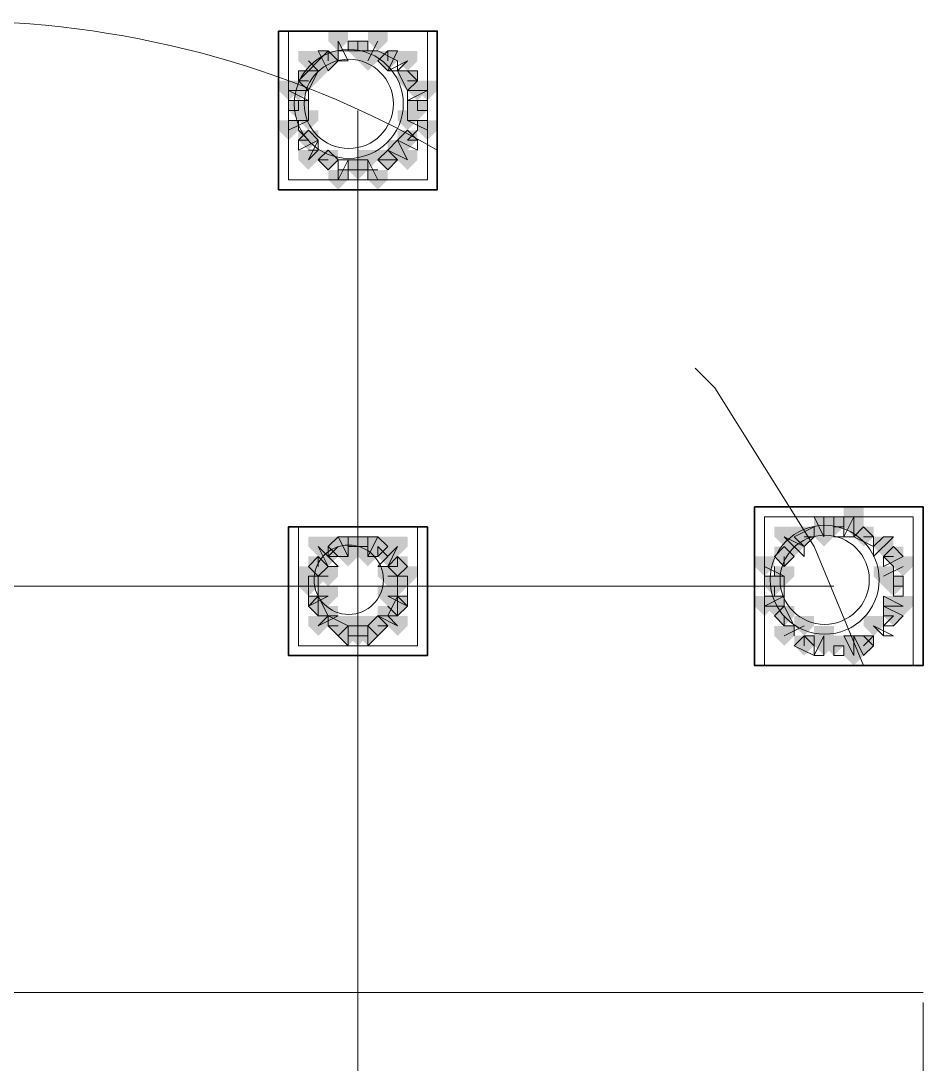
# Model space of a CAD drawing. Header units: millimetres. Extents: x 2315 to 4619, y 1334 to 1897.
# Drawn here: x 3976.45 to 3982.01, y 1541.26 to 1547.68 of the extents above; entities that cross this region are included whole.
import ezdxf

# ---------------------------------------------------------------- set-up
doc = ezdxf.new("R2010")
doc.units = ezdxf.units.MM
for name, color, linetype, true_color in [('PDF_10', 7, 'Continuous', 0x00b85c), ('PDF_AXIS', 7, 'Continuous', 0x00b85c), ('PDF_柱构件', 7, 'Continuous', 0x00b85c), ('PDF_转运站初步方案', 7, 'Continuous', 0x00b85c)]:
    doc.layers.add(name, color=color, linetype=linetype, true_color=true_color)
doc.layers.add('PDF_中心线层', color=1, linetype='Continuous')
doc.layers.add('PDF_粗实线层', color=7, linetype='Continuous')

msp = doc.modelspace()

# ---------------------------------------------------------------- hatches: boundary and pattern name
at = {"layer": 'PDF_10', "transparency": 33554559}
for points in [[(3978.5285, 1547.5601), (3978.4674, 1547.5601), (3978.4674, 1547.499), (3978.5285, 1547.4379), (3978.5896, 1547.499), (3978.5896, 1547.5601)], [(3978.5285, 1547.5601), (3978.4674, 1547.5601), (3978.4674, 1547.499), (3978.5285, 1547.4379), (3978.5896, 1547.499), (3978.5896, 1547.5601)], [(3978.3452, 1547.499), (3978.2842, 1547.499), (3978.2842, 1547.4379), (3978.3452, 1547.3768), (3978.4063, 1547.4379), (3978.4063, 1547.499)], [(3978.3452, 1547.499), (3978.2842, 1547.499), (3978.2842, 1547.4379), (3978.3452, 1547.3768), (3978.4063, 1547.4379), (3978.4063, 1547.499)], [(3978.7117, 1547.499), (3978.6506, 1547.499), (3978.6506, 1547.4379), (3978.7117, 1547.3768), (3978.7728, 1547.4379), (3978.7728, 1547.499)], [(3978.7117, 1547.499), (3978.6506, 1547.499), (3978.6506, 1547.4379), (3978.7117, 1547.3768), (3978.7728, 1547.4379), (3978.7728, 1547.499)], [(3978.2231, 1547.3768), (3978.162, 1547.3768), (3978.162, 1547.3157), (3978.2231, 1547.2547), (3978.2842, 1547.3157), (3978.2842, 1547.3768)], [(3978.2231, 1547.3768), (3978.162, 1547.3768), (3978.162, 1547.3157), (3978.2231, 1547.2547), (3978.2842, 1547.3157), (3978.2842, 1547.3768)], [(3978.8339, 1547.3768), (3978.7728, 1547.3768), (3978.7728, 1547.3157), (3978.8339, 1547.2547), (3978.895, 1547.3157), (3978.895, 1547.3768)], [(3978.8339, 1547.3768), (3978.7728, 1547.3768), (3978.7728, 1547.3157), (3978.8339, 1547.2547), (3978.895, 1547.3157), (3978.895, 1547.3768)], [(3978.162, 1547.1936), (3978.1009, 1547.1936), (3978.1009, 1547.1325), (3978.162, 1547.0714), (3978.2231, 1547.1325), (3978.2231, 1547.1936)], [(3978.162, 1547.1936), (3978.1009, 1547.1936), (3978.1009, 1547.1325), (3978.162, 1547.0714), (3978.2231, 1547.1325), (3978.2231, 1547.1936)], [(3978.895, 1547.1936), (3978.8339, 1547.1936), (3978.8339, 1547.1325), (3978.895, 1547.0714), (3978.9561, 1547.1325), (3978.9561, 1547.1936)], [(3978.895, 1547.1936), (3978.8339, 1547.1936), (3978.8339, 1547.1325), (3978.895, 1547.0714), (3978.9561, 1547.1325), (3978.9561, 1547.1936)], [(3978.2231, 1547.0103), (3978.162, 1547.0103), (3978.162, 1546.9493), (3978.2231, 1546.8882), (3978.2842, 1546.9493), (3978.2842, 1547.0103)], [(3978.2231, 1547.0103), (3978.162, 1547.0103), (3978.162, 1546.9493), (3978.2231, 1546.8882), (3978.2842, 1546.9493), (3978.2842, 1547.0103)], [(3978.8339, 1547.0103), (3978.7728, 1547.0103), (3978.7728, 1546.9493), (3978.8339, 1546.8882), (3978.895, 1546.9493), (3978.895, 1547.0103)], [(3978.8339, 1547.0103), (3978.7728, 1547.0103), (3978.7728, 1546.9493), (3978.8339, 1546.8882), (3978.895, 1546.9493), (3978.895, 1547.0103)], [(3978.3452, 1546.8882), (3978.2842, 1546.8882), (3978.2842, 1546.8271), (3978.3452, 1546.766), (3978.4063, 1546.8271), (3978.4063, 1546.8882)], [(3978.3452, 1546.8882), (3978.2842, 1546.8882), (3978.2842, 1546.8271), (3978.3452, 1546.766), (3978.4063, 1546.8271), (3978.4063, 1546.8882)], [(3978.3452, 1546.8882), (3978.2842, 1546.8882), (3978.2842, 1546.8271), (3978.3452, 1546.766), (3978.4063, 1546.8271), (3978.4063, 1546.8882)], [(3978.5285, 1546.8271), (3978.4674, 1546.8271), (3978.4674, 1546.766), (3978.5285, 1546.7049), (3978.5896, 1546.766), (3978.5896, 1546.8271)], [(3978.5285, 1546.8271), (3978.4674, 1546.8271), (3978.4674, 1546.766), (3978.5285, 1546.7049), (3978.5896, 1546.766), (3978.5896, 1546.8271)], [(3978.5285, 1546.8271), (3978.4674, 1546.8271), (3978.4674, 1546.766), (3978.5285, 1546.7049), (3978.5896, 1546.766), (3978.5896, 1546.8271)], [(3978.7117, 1546.8882), (3978.6506, 1546.8882), (3978.6506, 1546.8271), (3978.7117, 1546.766), (3978.7728, 1546.8271), (3978.7728, 1546.8882)], [(3978.7117, 1546.8882), (3978.6506, 1546.8882), (3978.6506, 1546.8271), (3978.7117, 1546.766), (3978.7728, 1546.8271), (3978.7728, 1546.8882)], [(3978.7117, 1546.8882), (3978.6506, 1546.8882), (3978.6506, 1546.8271), (3978.7117, 1546.766), (3978.7728, 1546.8271), (3978.7728, 1546.8882)], [(3981.4604, 1544.6282), (3981.3993, 1544.6282), (3981.3993, 1544.5671), (3981.4604, 1544.506), (3981.5215, 1544.5671), (3981.5215, 1544.6282)], [(3981.4604, 1544.6282), (3981.3993, 1544.6282), (3981.3993, 1544.5671), (3981.4604, 1544.506), (3981.5215, 1544.5671), (3981.5215, 1544.6282)], [(3981.4604, 1544.6282), (3981.3993, 1544.6282), (3981.3993, 1544.5671), (3981.4604, 1544.506), (3981.5215, 1544.5671), (3981.5215, 1544.6282)], [(3981.2771, 1544.5671), (3981.2161, 1544.5671), (3981.2161, 1544.506), (3981.2771, 1544.4449), (3981.3382, 1544.506), (3981.3382, 1544.5671)], [(3981.2771, 1544.5671), (3981.2161, 1544.5671), (3981.2161, 1544.506), (3981.2771, 1544.4449), (3981.3382, 1544.506), (3981.3382, 1544.5671)], [(3981.2771, 1544.5671), (3981.2161, 1544.5671), (3981.2161, 1544.506), (3981.2771, 1544.4449), (3981.3382, 1544.506), (3981.3382, 1544.5671)], [(3981.6436, 1544.5671), (3981.5825, 1544.5671), (3981.5825, 1544.506), (3981.6436, 1544.4449), (3981.7047, 1544.506), (3981.7047, 1544.5671)], [(3981.6436, 1544.5671), (3981.5825, 1544.5671), (3981.5825, 1544.506), (3981.6436, 1544.4449), (3981.7047, 1544.506), (3981.7047, 1544.5671)], [(3978.4063, 1544.506), (3978.3452, 1544.506), (3978.3452, 1544.4449), (3978.4063, 1544.3839), (3978.4674, 1544.4449), (3978.4674, 1544.506)], [(3978.4063, 1544.506), (3978.3452, 1544.506), (3978.3452, 1544.4449), (3978.4063, 1544.3839), (3978.4674, 1544.4449), (3978.4674, 1544.506)], [(3978.5285, 1544.506), (3978.4674, 1544.506), (3978.4674, 1544.4449), (3978.5285, 1544.3839), (3978.5896, 1544.4449), (3978.5896, 1544.506)], [(3978.5285, 1544.506), (3978.4674, 1544.506), (3978.4674, 1544.4449), (3978.5285, 1544.3839), (3978.5896, 1544.4449), (3978.5896, 1544.506)], [(3978.6506, 1544.506), (3978.5896, 1544.506), (3978.5896, 1544.4449), (3978.6506, 1544.3839), (3978.7117, 1544.4449), (3978.7117, 1544.506)], [(3978.6506, 1544.506), (3978.5896, 1544.506), (3978.5896, 1544.4449), (3978.6506, 1544.3839), (3978.7117, 1544.4449), (3978.7117, 1544.506)], [(3978.2842, 1544.3839), (3978.2231, 1544.3839), (3978.2231, 1544.3228), (3978.2842, 1544.2617), (3978.3452, 1544.3228), (3978.3452, 1544.3839)], [(3978.2842, 1544.3839), (3978.2231, 1544.3839), (3978.2231, 1544.3228), (3978.2842, 1544.2617), (3978.3452, 1544.3228), (3978.3452, 1544.3839)], [(3978.2842, 1544.3839), (3978.2231, 1544.3839), (3978.2231, 1544.3228), (3978.2842, 1544.2617), (3978.3452, 1544.3228), (3978.3452, 1544.3839)], [(3978.7728, 1544.3839), (3978.7117, 1544.3839), (3978.7117, 1544.3228), (3978.7728, 1544.2617), (3978.8339, 1544.3228), (3978.8339, 1544.3839)], [(3978.7728, 1544.3839), (3978.7117, 1544.3839), (3978.7117, 1544.3228), (3978.7728, 1544.2617), (3978.8339, 1544.3228), (3978.8339, 1544.3839)], [(3981.155, 1544.4449), (3981.0939, 1544.4449), (3981.0939, 1544.3839), (3981.155, 1544.3228), (3981.2161, 1544.3839), (3981.2161, 1544.4449)], [(3981.155, 1544.4449), (3981.0939, 1544.4449), (3981.0939, 1544.3839), (3981.155, 1544.3228), (3981.2161, 1544.3839), (3981.2161, 1544.4449)], [(3981.155, 1544.4449), (3981.0939, 1544.4449), (3981.0939, 1544.3839), (3981.155, 1544.3228), (3981.2161, 1544.3839), (3981.2161, 1544.4449)], [(3981.8269, 1544.4449), (3981.7658, 1544.4449), (3981.7658, 1544.3839), (3981.8269, 1544.3228), (3981.8879, 1544.3839), (3981.8879, 1544.4449)], [(3981.8269, 1544.4449), (3981.7658, 1544.4449), (3981.7658, 1544.3839), (3981.8269, 1544.3228), (3981.8879, 1544.3839), (3981.8879, 1544.4449)], [(3978.2231, 1544.2617), (3978.162, 1544.2617), (3978.162, 1544.2006), (3978.2231, 1544.1395), (3978.2842, 1544.2006), (3978.2842, 1544.2617)], [(3978.2231, 1544.2617), (3978.162, 1544.2617), (3978.162, 1544.2006), (3978.2231, 1544.1395), (3978.2842, 1544.2006), (3978.2842, 1544.2617)], [(3978.7728, 1544.2617), (3978.7117, 1544.2617), (3978.7117, 1544.2006), (3978.7728, 1544.1395), (3978.8339, 1544.2006), (3978.8339, 1544.2617)], [(3978.7728, 1544.2617), (3978.7117, 1544.2617), (3978.7117, 1544.2006), (3978.7728, 1544.1395), (3978.8339, 1544.2006), (3978.8339, 1544.2617)], [(3981.0939, 1544.2617), (3981.0328, 1544.2617), (3981.0328, 1544.2006), (3981.0939, 1544.1395), (3981.155, 1544.2006), (3981.155, 1544.2617)], [(3981.0939, 1544.2617), (3981.0328, 1544.2617), (3981.0328, 1544.2006), (3981.0939, 1544.1395), (3981.155, 1544.2006), (3981.155, 1544.2617)], [(3981.8269, 1544.2617), (3981.7658, 1544.2617), (3981.7658, 1544.2006), (3981.8269, 1544.1395), (3981.8879, 1544.2006), (3981.8879, 1544.2617)], [(3981.8269, 1544.2617), (3981.7658, 1544.2617), (3981.7658, 1544.2006), (3981.8269, 1544.1395), (3981.8879, 1544.2006), (3981.8879, 1544.2617)], [(3978.2842, 1544.1395), (3978.2231, 1544.1395), (3978.2231, 1544.0784), (3978.2842, 1544.0174), (3978.3452, 1544.0784), (3978.3452, 1544.1395)], [(3978.2842, 1544.1395), (3978.2231, 1544.1395), (3978.2231, 1544.0784), (3978.2842, 1544.0174), (3978.3452, 1544.0784), (3978.3452, 1544.1395)], [(3978.7728, 1544.1395), (3978.7117, 1544.1395), (3978.7117, 1544.0784), (3978.7728, 1544.0174), (3978.8339, 1544.0784), (3978.8339, 1544.1395)], [(3978.7728, 1544.1395), (3978.7117, 1544.1395), (3978.7117, 1544.0784), (3978.7728, 1544.0174), (3978.8339, 1544.0784), (3978.8339, 1544.1395)], [(3981.155, 1544.0784), (3981.0939, 1544.0784), (3981.0939, 1544.0174), (3981.155, 1543.9563), (3981.2161, 1544.0174), (3981.2161, 1544.0784)], [(3981.155, 1544.0784), (3981.0939, 1544.0784), (3981.0939, 1544.0174), (3981.155, 1543.9563), (3981.2161, 1544.0174), (3981.2161, 1544.0784)], [(3981.155, 1544.0784), (3981.0939, 1544.0784), (3981.0939, 1544.0174), (3981.155, 1543.9563), (3981.2161, 1544.0174), (3981.2161, 1544.0784)], [(3981.8269, 1544.0784), (3981.7658, 1544.0784), (3981.7658, 1544.0174), (3981.8269, 1543.9563), (3981.8879, 1544.0174), (3981.8879, 1544.0784)], [(3981.8269, 1544.0784), (3981.7658, 1544.0784), (3981.7658, 1544.0174), (3981.8269, 1543.9563), (3981.8879, 1544.0174), (3981.8879, 1544.0784)], [(3978.4063, 1544.0174), (3978.3452, 1544.0174), (3978.3452, 1543.9563), (3978.4063, 1543.8952), (3978.4674, 1543.9563), (3978.4674, 1544.0174)], [(3978.4063, 1544.0174), (3978.3452, 1544.0174), (3978.3452, 1543.9563), (3978.4063, 1543.8952), (3978.4674, 1543.9563), (3978.4674, 1544.0174)], [(3978.6506, 1544.0174), (3978.5896, 1544.0174), (3978.5896, 1543.9563), (3978.6506, 1543.8952), (3978.7117, 1543.9563), (3978.7117, 1544.0174)], [(3978.6506, 1544.0174), (3978.5896, 1544.0174), (3978.5896, 1543.9563), (3978.6506, 1543.8952), (3978.7117, 1543.9563), (3978.7117, 1544.0174)], [(3978.6506, 1544.0174), (3978.5896, 1544.0174), (3978.5896, 1543.9563), (3978.6506, 1543.8952), (3978.7117, 1543.9563), (3978.7117, 1544.0174)], [(3978.5285, 1543.9563), (3978.4674, 1543.9563), (3978.4674, 1543.8952), (3978.5285, 1543.8341), (3978.5896, 1543.8952), (3978.5896, 1543.9563)], [(3978.5285, 1543.9563), (3978.4674, 1543.9563), (3978.4674, 1543.8952), (3978.5285, 1543.8341), (3978.5896, 1543.8952), (3978.5896, 1543.9563)], [(3981.2771, 1543.8952), (3981.2161, 1543.8952), (3981.2161, 1543.8341), (3981.2771, 1543.773), (3981.3382, 1543.8341), (3981.3382, 1543.8952)], [(3981.2771, 1543.8952), (3981.2161, 1543.8952), (3981.2161, 1543.8341), (3981.2771, 1543.773), (3981.3382, 1543.8341), (3981.3382, 1543.8952)], [(3981.4604, 1543.8952), (3981.3993, 1543.8952), (3981.3993, 1543.8341), (3981.4604, 1543.773), (3981.5215, 1543.8341), (3981.5215, 1543.8952)], [(3981.4604, 1543.8952), (3981.3993, 1543.8952), (3981.3993, 1543.8341), (3981.4604, 1543.773), (3981.5215, 1543.8341), (3981.5215, 1543.8952)], [(3981.6436, 1543.8952), (3981.5825, 1543.8952), (3981.5825, 1543.8341), (3981.6436, 1543.773), (3981.7047, 1543.8341), (3981.7047, 1543.8952)], [(3981.6436, 1543.8952), (3981.5825, 1543.8952), (3981.5825, 1543.8341), (3981.6436, 1543.773), (3981.7047, 1543.8341), (3981.7047, 1543.8952)]]:
    msp.add_hatch(color=6, dxfattribs=at).paths.add_polyline_path(points)
at = {"layer": 'PDF_柱构件', "transparency": 33554559}
for points in [[(3978.4063, 1547.6211), (3978.3452, 1547.6211), (3978.3452, 1547.5601), (3978.4063, 1547.499), (3978.4674, 1547.5601), (3978.4674, 1547.6211)], [(3978.6506, 1547.6211), (3978.5896, 1547.6211), (3978.5896, 1547.5601), (3978.6506, 1547.499), (3978.7117, 1547.5601), (3978.7117, 1547.6211)], [(3978.2231, 1547.499), (3978.162, 1547.499), (3978.162, 1547.4379), (3978.2231, 1547.3768), (3978.2842, 1547.4379), (3978.2842, 1547.499)], [(3978.5896, 1547.499), (3978.5285, 1547.499), (3978.5285, 1547.4379), (3978.5896, 1547.3768), (3978.6506, 1547.4379), (3978.6506, 1547.499)], [(3978.8339, 1547.499), (3978.7728, 1547.499), (3978.7728, 1547.4379), (3978.8339, 1547.3768), (3978.895, 1547.4379), (3978.895, 1547.499)], [(3978.2842, 1547.4379), (3978.2231, 1547.4379), (3978.2231, 1547.3768), (3978.2842, 1547.3157), (3978.3452, 1547.3768), (3978.3452, 1547.4379)], [(3978.1009, 1547.3157), (3978.0398, 1547.3157), (3978.0398, 1547.2547), (3978.1009, 1547.1936), (3978.162, 1547.2547), (3978.162, 1547.3157)], [(3978.162, 1547.3157), (3978.1009, 1547.3157), (3978.1009, 1547.2547), (3978.162, 1547.1936), (3978.2231, 1547.2547), (3978.2231, 1547.3157)], [(3978.895, 1547.3157), (3978.8339, 1547.3157), (3978.8339, 1547.2547), (3978.895, 1547.1936), (3978.9561, 1547.2547), (3978.9561, 1547.3157)], [(3978.9561, 1547.3157), (3978.895, 1547.3157), (3978.895, 1547.2547), (3978.9561, 1547.1936), (3979.0171, 1547.2547), (3979.0171, 1547.3157)], [(3978.2231, 1547.1325), (3978.162, 1547.1325), (3978.162, 1547.0714), (3978.2231, 1547.0103), (3978.2842, 1547.0714), (3978.2842, 1547.1325)], [(3978.8339, 1547.1325), (3978.7728, 1547.1325), (3978.7728, 1547.0714), (3978.8339, 1547.0103), (3978.895, 1547.0714), (3978.895, 1547.1325)], [(3978.1009, 1547.0714), (3978.0398, 1547.0714), (3978.0398, 1547.0103), (3978.1009, 1546.9493), (3978.162, 1547.0103), (3978.162, 1547.0714)], [(3978.9561, 1547.0714), (3978.895, 1547.0714), (3978.895, 1547.0103), (3978.9561, 1546.9493), (3979.0171, 1547.0103), (3979.0171, 1547.0714)], [(3978.7728, 1546.9493), (3978.7117, 1546.9493), (3978.7117, 1546.8882), (3978.7728, 1546.8271), (3978.8339, 1546.8882), (3978.8339, 1546.9493)], [(3978.2231, 1546.8882), (3978.162, 1546.8882), (3978.162, 1546.8271), (3978.2231, 1546.766), (3978.2842, 1546.8271), (3978.2842, 1546.8882)], [(3978.5896, 1546.8882), (3978.5285, 1546.8882), (3978.5285, 1546.8271), (3978.5896, 1546.766), (3978.6506, 1546.8271), (3978.6506, 1546.8882)], [(3978.8339, 1546.8882), (3978.7728, 1546.8882), (3978.7728, 1546.8271), (3978.8339, 1546.766), (3978.895, 1546.8271), (3978.895, 1546.8882)], [(3978.4063, 1546.766), (3978.3452, 1546.766), (3978.3452, 1546.7049), (3978.4063, 1546.6439), (3978.4674, 1546.7049), (3978.4674, 1546.766)], [(3978.6506, 1546.766), (3978.5896, 1546.766), (3978.5896, 1546.7049), (3978.6506, 1546.6439), (3978.7117, 1546.7049), (3978.7117, 1546.766)], [(3981.5825, 1544.6893), (3981.5215, 1544.6893), (3981.5215, 1544.6282), (3981.5825, 1544.5671), (3981.6436, 1544.6282), (3981.6436, 1544.6893)], [(3981.3993, 1544.6282), (3981.3382, 1544.6282), (3981.3382, 1544.5671), (3981.3993, 1544.506), (3981.4604, 1544.5671), (3981.4604, 1544.6282)], [(3981.5825, 1544.6282), (3981.5215, 1544.6282), (3981.5215, 1544.5671), (3981.5825, 1544.506), (3981.6436, 1544.5671), (3981.6436, 1544.6282)], [(3981.155, 1544.5671), (3981.0939, 1544.5671), (3981.0939, 1544.506), (3981.155, 1544.4449), (3981.2161, 1544.506), (3981.2161, 1544.5671)], [(3981.3993, 1544.5671), (3981.3382, 1544.5671), (3981.3382, 1544.506), (3981.3993, 1544.4449), (3981.4604, 1544.506), (3981.4604, 1544.5671)], [(3978.2842, 1544.506), (3978.2231, 1544.506), (3978.2231, 1544.4449), (3978.2842, 1544.3839), (3978.3452, 1544.4449), (3978.3452, 1544.506)], [(3978.4674, 1544.506), (3978.4063, 1544.506), (3978.4063, 1544.4449), (3978.4674, 1544.3839), (3978.5285, 1544.4449), (3978.5285, 1544.506)], [(3978.5896, 1544.506), (3978.5285, 1544.506), (3978.5285, 1544.4449), (3978.5896, 1544.3839), (3978.6506, 1544.4449), (3978.6506, 1544.506)], [(3978.7728, 1544.506), (3978.7117, 1544.506), (3978.7117, 1544.4449), (3978.7728, 1544.3839), (3978.8339, 1544.4449), (3978.8339, 1544.506)], [(3981.2161, 1544.506), (3981.155, 1544.506), (3981.155, 1544.4449), (3981.2161, 1544.3839), (3981.2771, 1544.4449), (3981.2771, 1544.506)], [(3981.7658, 1544.506), (3981.7047, 1544.506), (3981.7047, 1544.4449), (3981.7658, 1544.3839), (3981.8269, 1544.4449), (3981.8269, 1544.506)], [(3978.3452, 1544.4449), (3978.2842, 1544.4449), (3978.2842, 1544.3839), (3978.3452, 1544.3228), (3978.4063, 1544.3839), (3978.4063, 1544.4449)], [(3978.4674, 1544.4449), (3978.4063, 1544.4449), (3978.4063, 1544.3839), (3978.4674, 1544.3228), (3978.5285, 1544.3839), (3978.5285, 1544.4449)], [(3978.5896, 1544.4449), (3978.5285, 1544.4449), (3978.5285, 1544.3839), (3978.5896, 1544.3228), (3978.6506, 1544.3839), (3978.6506, 1544.4449)], [(3978.7117, 1544.4449), (3978.6506, 1544.4449), (3978.6506, 1544.3839), (3978.7117, 1544.3228), (3978.7728, 1544.3839), (3978.7728, 1544.4449)], [(3981.0328, 1544.3839), (3980.9717, 1544.3839), (3980.9717, 1544.3228), (3981.0328, 1544.2617), (3981.0939, 1544.3228), (3981.0939, 1544.3839)], [(3981.8879, 1544.3839), (3981.8269, 1544.3839), (3981.8269, 1544.3228), (3981.8879, 1544.2617), (3981.949, 1544.3228), (3981.949, 1544.3839)], [(3978.2231, 1544.3228), (3978.162, 1544.3228), (3978.162, 1544.2617), (3978.2231, 1544.2006), (3978.2842, 1544.2617), (3978.2842, 1544.3228)], [(3978.2842, 1544.3228), (3978.2231, 1544.3228), (3978.2231, 1544.2617), (3978.2842, 1544.2006), (3978.3452, 1544.2617), (3978.3452, 1544.3228)], [(3978.3452, 1544.3228), (3978.2842, 1544.3228), (3978.2842, 1544.2617), (3978.3452, 1544.2006), (3978.4063, 1544.2617), (3978.4063, 1544.3228)], [(3978.7117, 1544.3228), (3978.6506, 1544.3228), (3978.6506, 1544.2617), (3978.7117, 1544.2006), (3978.7728, 1544.2617), (3978.7728, 1544.3228)], [(3978.7728, 1544.3228), (3978.7117, 1544.3228), (3978.7117, 1544.2617), (3978.7728, 1544.2006), (3978.8339, 1544.2617), (3978.8339, 1544.3228)], [(3978.8339, 1544.3228), (3978.7728, 1544.3228), (3978.7728, 1544.2617), (3978.8339, 1544.2006), (3978.895, 1544.2617), (3978.895, 1544.3228)], [(3981.155, 1544.3228), (3981.0939, 1544.3228), (3981.0939, 1544.2617), (3981.155, 1544.2006), (3981.2161, 1544.2617), (3981.2161, 1544.3228)], [(3981.7658, 1544.3228), (3981.7047, 1544.3228), (3981.7047, 1544.2617), (3981.7658, 1544.2006), (3981.8269, 1544.2617), (3981.8269, 1544.3228)], [(3978.3452, 1544.2006), (3978.2842, 1544.2006), (3978.2842, 1544.1395), (3978.3452, 1544.0784), (3978.4063, 1544.1395), (3978.4063, 1544.2006)], [(3978.7117, 1544.2006), (3978.6506, 1544.2006), (3978.6506, 1544.1395), (3978.7117, 1544.0784), (3978.7728, 1544.1395), (3978.7728, 1544.2006)], [(3981.0328, 1544.1395), (3980.9717, 1544.1395), (3980.9717, 1544.0784), (3981.0328, 1544.0174), (3981.0939, 1544.0784), (3981.0939, 1544.1395)], [(3981.0939, 1544.1395), (3981.0328, 1544.1395), (3981.0328, 1544.0784), (3981.0939, 1544.0174), (3981.155, 1544.0784), (3981.155, 1544.1395)], [(3981.8269, 1544.1395), (3981.7658, 1544.1395), (3981.7658, 1544.0784), (3981.8269, 1544.0174), (3981.8879, 1544.0784), (3981.8879, 1544.1395)], [(3981.8879, 1544.1395), (3981.8269, 1544.1395), (3981.8269, 1544.0784), (3981.8879, 1544.0174), (3981.949, 1544.0784), (3981.949, 1544.1395)], [(3978.3452, 1544.0784), (3978.2842, 1544.0784), (3978.2842, 1544.0174), (3978.3452, 1543.9563), (3978.4063, 1544.0174), (3978.4063, 1544.0784)], [(3978.7117, 1544.0784), (3978.6506, 1544.0784), (3978.6506, 1544.0174), (3978.7117, 1543.9563), (3978.7728, 1544.0174), (3978.7728, 1544.0784)], [(3978.2842, 1544.0174), (3978.2231, 1544.0174), (3978.2231, 1543.9563), (3978.2842, 1543.8952), (3978.3452, 1543.9563), (3978.3452, 1544.0174)], [(3978.4674, 1544.0174), (3978.4063, 1544.0174), (3978.4063, 1543.9563), (3978.4674, 1543.8952), (3978.5285, 1543.9563), (3978.5285, 1544.0174)], [(3978.5896, 1544.0174), (3978.5285, 1544.0174), (3978.5285, 1543.9563), (3978.5896, 1543.8952), (3978.6506, 1543.9563), (3978.6506, 1544.0174)], [(3978.7728, 1544.0174), (3978.7117, 1544.0174), (3978.7117, 1543.9563), (3978.7728, 1543.8952), (3978.8339, 1543.9563), (3978.8339, 1544.0174)], [(3981.2771, 1544.0174), (3981.2161, 1544.0174), (3981.2161, 1543.9563), (3981.2771, 1543.8952), (3981.3382, 1543.9563), (3981.3382, 1544.0174)], [(3981.7047, 1544.0174), (3981.6436, 1544.0174), (3981.6436, 1543.9563), (3981.7047, 1543.8952), (3981.7658, 1543.9563), (3981.7658, 1544.0174)], [(3978.4674, 1543.9563), (3978.4063, 1543.9563), (3978.4063, 1543.8952), (3978.4674, 1543.8341), (3978.5285, 1543.8952), (3978.5285, 1543.9563)], [(3978.5896, 1543.9563), (3978.5285, 1543.9563), (3978.5285, 1543.8952), (3978.5896, 1543.8341), (3978.6506, 1543.8952), (3978.6506, 1543.9563)], [(3981.155, 1543.9563), (3981.0939, 1543.9563), (3981.0939, 1543.8952), (3981.155, 1543.8341), (3981.2161, 1543.8952), (3981.2161, 1543.9563)], [(3981.3993, 1543.9563), (3981.3382, 1543.9563), (3981.3382, 1543.8952), (3981.3993, 1543.8341), (3981.4604, 1543.8952), (3981.4604, 1543.9563)], [(3981.3993, 1543.8952), (3981.3382, 1543.8952), (3981.3382, 1543.8341), (3981.3993, 1543.773), (3981.4604, 1543.8341), (3981.4604, 1543.8952)], [(3981.5825, 1543.8952), (3981.5215, 1543.8952), (3981.5215, 1543.8341), (3981.5825, 1543.773), (3981.6436, 1543.8341), (3981.6436, 1543.8952)], [(3981.5825, 1543.8341), (3981.5215, 1543.8341), (3981.5215, 1543.773), (3981.5825, 1543.712), (3981.6436, 1543.773), (3981.6436, 1543.8341)]]:
    msp.add_hatch(color=6, dxfattribs=at).paths.add_polyline_path(points)
at = {"layer": 'PDF_转运站初步方案', "transparency": 33554559}
for points in [[(3978.5285, 1547.5601), (3978.4674, 1547.5601), (3978.4674, 1547.499), (3978.5285, 1547.4379), (3978.5896, 1547.499), (3978.5896, 1547.5601)], [(3978.5285, 1547.5601), (3978.4674, 1547.5601), (3978.4674, 1547.499), (3978.5285, 1547.4379), (3978.5896, 1547.499), (3978.5896, 1547.5601)], [(3978.3452, 1547.499), (3978.2842, 1547.499), (3978.2842, 1547.4379), (3978.3452, 1547.3768), (3978.4063, 1547.4379), (3978.4063, 1547.499)], [(3978.3452, 1547.499), (3978.2842, 1547.499), (3978.2842, 1547.4379), (3978.3452, 1547.3768), (3978.4063, 1547.4379), (3978.4063, 1547.499)], [(3978.7117, 1547.499), (3978.6506, 1547.499), (3978.6506, 1547.4379), (3978.7117, 1547.3768), (3978.7728, 1547.4379), (3978.7728, 1547.499)], [(3978.7117, 1547.499), (3978.6506, 1547.499), (3978.6506, 1547.4379), (3978.7117, 1547.3768), (3978.7728, 1547.4379), (3978.7728, 1547.499)], [(3978.2231, 1547.3768), (3978.162, 1547.3768), (3978.162, 1547.3157), (3978.2231, 1547.2547), (3978.2842, 1547.3157), (3978.2842, 1547.3768)], [(3978.2231, 1547.3768), (3978.162, 1547.3768), (3978.162, 1547.3157), (3978.2231, 1547.2547), (3978.2842, 1547.3157), (3978.2842, 1547.3768)], [(3978.8339, 1547.3768), (3978.7728, 1547.3768), (3978.7728, 1547.3157), (3978.8339, 1547.2547), (3978.895, 1547.3157), (3978.895, 1547.3768)], [(3978.8339, 1547.3768), (3978.7728, 1547.3768), (3978.7728, 1547.3157), (3978.8339, 1547.2547), (3978.895, 1547.3157), (3978.895, 1547.3768)], [(3978.162, 1547.1936), (3978.1009, 1547.1936), (3978.1009, 1547.1325), (3978.162, 1547.0714), (3978.2231, 1547.1325), (3978.2231, 1547.1936)], [(3978.162, 1547.1936), (3978.1009, 1547.1936), (3978.1009, 1547.1325), (3978.162, 1547.0714), (3978.2231, 1547.1325), (3978.2231, 1547.1936)], [(3978.895, 1547.1936), (3978.8339, 1547.1936), (3978.8339, 1547.1325), (3978.895, 1547.0714), (3978.9561, 1547.1325), (3978.9561, 1547.1936)], [(3978.895, 1547.1936), (3978.8339, 1547.1936), (3978.8339, 1547.1325), (3978.895, 1547.0714), (3978.9561, 1547.1325), (3978.9561, 1547.1936)], [(3978.2231, 1547.0103), (3978.162, 1547.0103), (3978.162, 1546.9493), (3978.2231, 1546.8882), (3978.2842, 1546.9493), (3978.2842, 1547.0103)], [(3978.2231, 1547.0103), (3978.162, 1547.0103), (3978.162, 1546.9493), (3978.2231, 1546.8882), (3978.2842, 1546.9493), (3978.2842, 1547.0103)], [(3978.8339, 1547.0103), (3978.7728, 1547.0103), (3978.7728, 1546.9493), (3978.8339, 1546.8882), (3978.895, 1546.9493), (3978.895, 1547.0103)], [(3978.8339, 1547.0103), (3978.7728, 1547.0103), (3978.7728, 1546.9493), (3978.8339, 1546.8882), (3978.895, 1546.9493), (3978.895, 1547.0103)], [(3978.3452, 1546.8882), (3978.2842, 1546.8882), (3978.2842, 1546.8271), (3978.3452, 1546.766), (3978.4063, 1546.8271), (3978.4063, 1546.8882)], [(3978.3452, 1546.8882), (3978.2842, 1546.8882), (3978.2842, 1546.8271), (3978.3452, 1546.766), (3978.4063, 1546.8271), (3978.4063, 1546.8882)], [(3978.5285, 1546.8271), (3978.4674, 1546.8271), (3978.4674, 1546.766), (3978.5285, 1546.7049), (3978.5896, 1546.766), (3978.5896, 1546.8271)], [(3978.5285, 1546.8271), (3978.4674, 1546.8271), (3978.4674, 1546.766), (3978.5285, 1546.7049), (3978.5896, 1546.766), (3978.5896, 1546.8271)], [(3978.7117, 1546.8882), (3978.6506, 1546.8882), (3978.6506, 1546.8271), (3978.7117, 1546.766), (3978.7728, 1546.8271), (3978.7728, 1546.8882)], [(3978.7117, 1546.8882), (3978.6506, 1546.8882), (3978.6506, 1546.8271), (3978.7117, 1546.766), (3978.7728, 1546.8271), (3978.7728, 1546.8882)], [(3981.4604, 1544.6282), (3981.3993, 1544.6282), (3981.3993, 1544.5671), (3981.4604, 1544.506), (3981.5215, 1544.5671), (3981.5215, 1544.6282)], [(3981.4604, 1544.6282), (3981.3993, 1544.6282), (3981.3993, 1544.5671), (3981.4604, 1544.506), (3981.5215, 1544.5671), (3981.5215, 1544.6282)], [(3981.2771, 1544.5671), (3981.2161, 1544.5671), (3981.2161, 1544.506), (3981.2771, 1544.4449), (3981.3382, 1544.506), (3981.3382, 1544.5671)], [(3981.2771, 1544.5671), (3981.2161, 1544.5671), (3981.2161, 1544.506), (3981.2771, 1544.4449), (3981.3382, 1544.506), (3981.3382, 1544.5671)], [(3981.6436, 1544.5671), (3981.5825, 1544.5671), (3981.5825, 1544.506), (3981.6436, 1544.4449), (3981.7047, 1544.506), (3981.7047, 1544.5671)], [(3981.6436, 1544.5671), (3981.5825, 1544.5671), (3981.5825, 1544.506), (3981.6436, 1544.4449), (3981.7047, 1544.506), (3981.7047, 1544.5671)], [(3978.4063, 1544.506), (3978.3452, 1544.506), (3978.3452, 1544.4449), (3978.4063, 1544.3839), (3978.4674, 1544.4449), (3978.4674, 1544.506)], [(3978.4063, 1544.506), (3978.3452, 1544.506), (3978.3452, 1544.4449), (3978.4063, 1544.3839), (3978.4674, 1544.4449), (3978.4674, 1544.506)], [(3978.5285, 1544.506), (3978.4674, 1544.506), (3978.4674, 1544.4449), (3978.5285, 1544.3839), (3978.5896, 1544.4449), (3978.5896, 1544.506)], [(3978.5285, 1544.506), (3978.4674, 1544.506), (3978.4674, 1544.4449), (3978.5285, 1544.3839), (3978.5896, 1544.4449), (3978.5896, 1544.506)], [(3978.6506, 1544.506), (3978.5896, 1544.506), (3978.5896, 1544.4449), (3978.6506, 1544.3839), (3978.7117, 1544.4449), (3978.7117, 1544.506)], [(3978.6506, 1544.506), (3978.5896, 1544.506), (3978.5896, 1544.4449), (3978.6506, 1544.3839), (3978.7117, 1544.4449), (3978.7117, 1544.506)], [(3978.2842, 1544.3839), (3978.2231, 1544.3839), (3978.2231, 1544.3228), (3978.2842, 1544.2617), (3978.3452, 1544.3228), (3978.3452, 1544.3839)], [(3978.2842, 1544.3839), (3978.2231, 1544.3839), (3978.2231, 1544.3228), (3978.2842, 1544.2617), (3978.3452, 1544.3228), (3978.3452, 1544.3839)], [(3978.7728, 1544.3839), (3978.7117, 1544.3839), (3978.7117, 1544.3228), (3978.7728, 1544.2617), (3978.8339, 1544.3228), (3978.8339, 1544.3839)], [(3978.7728, 1544.3839), (3978.7117, 1544.3839), (3978.7117, 1544.3228), (3978.7728, 1544.2617), (3978.8339, 1544.3228), (3978.8339, 1544.3839)], [(3981.155, 1544.4449), (3981.0939, 1544.4449), (3981.0939, 1544.3839), (3981.155, 1544.3228), (3981.2161, 1544.3839), (3981.2161, 1544.4449)], [(3981.155, 1544.4449), (3981.0939, 1544.4449), (3981.0939, 1544.3839), (3981.155, 1544.3228), (3981.2161, 1544.3839), (3981.2161, 1544.4449)], [(3981.8269, 1544.4449), (3981.7658, 1544.4449), (3981.7658, 1544.3839), (3981.8269, 1544.3228), (3981.8879, 1544.3839), (3981.8879, 1544.4449)], [(3981.8269, 1544.4449), (3981.7658, 1544.4449), (3981.7658, 1544.3839), (3981.8269, 1544.3228), (3981.8879, 1544.3839), (3981.8879, 1544.4449)], [(3978.2231, 1544.2617), (3978.162, 1544.2617), (3978.162, 1544.2006), (3978.2231, 1544.1395), (3978.2842, 1544.2006), (3978.2842, 1544.2617)], [(3978.2231, 1544.2617), (3978.162, 1544.2617), (3978.162, 1544.2006), (3978.2231, 1544.1395), (3978.2842, 1544.2006), (3978.2842, 1544.2617)], [(3978.7728, 1544.2617), (3978.7117, 1544.2617), (3978.7117, 1544.2006), (3978.7728, 1544.1395), (3978.8339, 1544.2006), (3978.8339, 1544.2617)], [(3978.7728, 1544.2617), (3978.7117, 1544.2617), (3978.7117, 1544.2006), (3978.7728, 1544.1395), (3978.8339, 1544.2006), (3978.8339, 1544.2617)], [(3981.0939, 1544.2617), (3981.0328, 1544.2617), (3981.0328, 1544.2006), (3981.0939, 1544.1395), (3981.155, 1544.2006), (3981.155, 1544.2617)], [(3981.0939, 1544.2617), (3981.0328, 1544.2617), (3981.0328, 1544.2006), (3981.0939, 1544.1395), (3981.155, 1544.2006), (3981.155, 1544.2617)], [(3981.8269, 1544.2617), (3981.7658, 1544.2617), (3981.7658, 1544.2006), (3981.8269, 1544.1395), (3981.8879, 1544.2006), (3981.8879, 1544.2617)], [(3981.8269, 1544.2617), (3981.7658, 1544.2617), (3981.7658, 1544.2006), (3981.8269, 1544.1395), (3981.8879, 1544.2006), (3981.8879, 1544.2617)], [(3978.2842, 1544.1395), (3978.2231, 1544.1395), (3978.2231, 1544.0784), (3978.2842, 1544.0174), (3978.3452, 1544.0784), (3978.3452, 1544.1395)], [(3978.2842, 1544.1395), (3978.2231, 1544.1395), (3978.2231, 1544.0784), (3978.2842, 1544.0174), (3978.3452, 1544.0784), (3978.3452, 1544.1395)], [(3978.7728, 1544.1395), (3978.7117, 1544.1395), (3978.7117, 1544.0784), (3978.7728, 1544.0174), (3978.8339, 1544.0784), (3978.8339, 1544.1395)], [(3978.7728, 1544.1395), (3978.7117, 1544.1395), (3978.7117, 1544.0784), (3978.7728, 1544.0174), (3978.8339, 1544.0784), (3978.8339, 1544.1395)], [(3981.155, 1544.0784), (3981.0939, 1544.0784), (3981.0939, 1544.0174), (3981.155, 1543.9563), (3981.2161, 1544.0174), (3981.2161, 1544.0784)], [(3981.155, 1544.0784), (3981.0939, 1544.0784), (3981.0939, 1544.0174), (3981.155, 1543.9563), (3981.2161, 1544.0174), (3981.2161, 1544.0784)], [(3981.8269, 1544.0784), (3981.7658, 1544.0784), (3981.7658, 1544.0174), (3981.8269, 1543.9563), (3981.8879, 1544.0174), (3981.8879, 1544.0784)], [(3981.8269, 1544.0784), (3981.7658, 1544.0784), (3981.7658, 1544.0174), (3981.8269, 1543.9563), (3981.8879, 1544.0174), (3981.8879, 1544.0784)], [(3978.4063, 1544.0174), (3978.3452, 1544.0174), (3978.3452, 1543.9563), (3978.4063, 1543.8952), (3978.4674, 1543.9563), (3978.4674, 1544.0174)], [(3978.4063, 1544.0174), (3978.3452, 1544.0174), (3978.3452, 1543.9563), (3978.4063, 1543.8952), (3978.4674, 1543.9563), (3978.4674, 1544.0174)], [(3978.6506, 1544.0174), (3978.5896, 1544.0174), (3978.5896, 1543.9563), (3978.6506, 1543.8952), (3978.7117, 1543.9563), (3978.7117, 1544.0174)], [(3978.6506, 1544.0174), (3978.5896, 1544.0174), (3978.5896, 1543.9563), (3978.6506, 1543.8952), (3978.7117, 1543.9563), (3978.7117, 1544.0174)], [(3978.5285, 1543.9563), (3978.4674, 1543.9563), (3978.4674, 1543.8952), (3978.5285, 1543.8341), (3978.5896, 1543.8952), (3978.5896, 1543.9563)], [(3978.5285, 1543.9563), (3978.4674, 1543.9563), (3978.4674, 1543.8952), (3978.5285, 1543.8341), (3978.5896, 1543.8952), (3978.5896, 1543.9563)], [(3981.2771, 1543.8952), (3981.2161, 1543.8952), (3981.2161, 1543.8341), (3981.2771, 1543.773), (3981.3382, 1543.8341), (3981.3382, 1543.8952)], [(3981.2771, 1543.8952), (3981.2161, 1543.8952), (3981.2161, 1543.8341), (3981.2771, 1543.773), (3981.3382, 1543.8341), (3981.3382, 1543.8952)], [(3981.4604, 1543.8952), (3981.3993, 1543.8952), (3981.3993, 1543.8341), (3981.4604, 1543.773), (3981.5215, 1543.8341), (3981.5215, 1543.8952)], [(3981.4604, 1543.8952), (3981.3993, 1543.8952), (3981.3993, 1543.8341), (3981.4604, 1543.773), (3981.5215, 1543.8341), (3981.5215, 1543.8952)], [(3981.6436, 1543.8952), (3981.5825, 1543.8952), (3981.5825, 1543.8341), (3981.6436, 1543.773), (3981.7047, 1543.8341), (3981.7047, 1543.8952)], [(3981.6436, 1543.8952), (3981.5825, 1543.8952), (3981.5825, 1543.8341), (3981.6436, 1543.773), (3981.7047, 1543.8341), (3981.7047, 1543.8952)]]:
    msp.add_hatch(color=6, dxfattribs=at).paths.add_polyline_path(points)

# ---------------------------------------------------------------- linework, layer by layer
at = {"layer": 'PDF_10', "color": 6, "lineweight": 18}
for points in [[(3978.5285, 1547.499), (3978.5285, 1547.5601)], [(3978.2842, 1547.4379), (3978.3452, 1547.499), (3978.3452, 1547.4379)], [(3978.4674, 1547.499), (3978.5896, 1547.499)], [(3978.6506, 1547.499), (3978.7728, 1547.4379)], [(3978.7117, 1547.4379), (3978.7117, 1547.499)], [(3978.2231, 1547.3157), (3978.162, 1547.3157), (3978.2231, 1547.3768)], [(3978.8339, 1547.3768), (3978.895, 1547.3157), (3978.8339, 1547.3157)], [(3978.1009, 1547.1325), (3978.162, 1547.1325), (3978.162, 1547.1936)], [(3978.895, 1547.1936), (3978.895, 1547.1325), (3978.9561, 1547.1325)], [(3978.162, 1546.9493), (3978.2231, 1546.9493), (3978.162, 1547.0103)], [(3978.895, 1547.0103), (3978.8339, 1546.9493), (3978.895, 1546.9493)], [(3978.3452, 1546.8271), (3978.2842, 1546.8271)], [(3978.7728, 1546.8271), (3978.6506, 1546.8271)], [(3978.5896, 1546.766), (3978.4674, 1546.766)], [(3981.5215, 1544.5671), (3981.4604, 1544.5671)], [(3978.5285, 1544.4449), (3978.5285, 1544.506)], [(3981.3382, 1544.506), (3981.2771, 1544.506)], [(3981.7047, 1544.506), (3981.6436, 1544.506), (3981.7047, 1544.506)], [(3978.2842, 1544.3839), (3978.2842, 1544.3228)], [(3978.4063, 1544.4449), (3978.3452, 1544.3839)], [(3978.4063, 1544.3839), (3978.3452, 1544.4449)], [(3978.5896, 1544.4449), (3978.4674, 1544.4449)], [(3978.7117, 1544.3839), (3978.6506, 1544.4449), (3978.6506, 1544.3839)], [(3978.7117, 1544.3228), (3978.7728, 1544.3228), (3978.7728, 1544.3839)], [(3981.155, 1544.3839), (3981.155, 1544.3228)], [(3981.8269, 1544.3228), (3981.7658, 1544.3839), (3981.8269, 1544.3839)], [(3978.2842, 1544.2006), (3978.2231, 1544.2006), (3978.2231, 1544.1395)], [(3978.7728, 1544.1395), (3978.7728, 1544.2006), (3978.8339, 1544.2006)], [(3981.155, 1544.2006), (3981.0939, 1544.2006), (3981.0939, 1544.1395)], [(3981.8269, 1544.1395), (3981.8269, 1544.2006), (3981.8879, 1544.2006)], [(3978.2842, 1544.0174), (3978.2842, 1544.0784), (3978.2842, 1544.0174)], [(3978.7117, 1544.0784), (3978.7728, 1544.0174), (3978.7728, 1544.0784)], [(3981.155, 1544.0174), (3981.155, 1543.9563)], [(3981.7658, 1543.9563), (3981.8269, 1544.0174), (3981.7658, 1544.0174)], [(3978.3452, 1543.9563), (3978.4063, 1543.9563), (3978.3452, 1543.9563)], [(3978.5285, 1543.9563), (3978.5285, 1543.8952)], [(3978.6506, 1543.9563), (3978.7117, 1543.9563)], [(3978.4674, 1543.8952), (3978.5896, 1543.8952)], [(3981.2771, 1543.8341), (3981.2771, 1543.8952), (3981.3382, 1543.8341)], [(3981.6436, 1543.8341), (3981.7047, 1543.8952)], [(3981.6436, 1543.8952), (3981.7047, 1543.8341)], [(3981.4604, 1543.773), (3981.4604, 1543.8341), (3981.5215, 1543.8341)]]:
    msp.add_lwpolyline(points, dxfattribs=at)
at = {"layer": 'PDF_AXIS', "color": 6, "lineweight": 18}
for points in [[(3978.1009, 1547.6211), (3978.1009, 1546.7049), (3978.9561, 1546.7049), (3978.9561, 1547.6211)], [(3981.949, 1544.6282), (3981.949, 1543.712), (3981.0328, 1543.712), (3981.0328, 1544.6282)], [(3978.895, 1544.5671), (3978.895, 1543.8341), (3978.162, 1543.8341), (3978.162, 1544.5671)]]:
    msp.add_lwpolyline(points, close=True, dxfattribs=at)
at = {"layer": 'PDF_中心线层', "color": 6, "lineweight": 18}
for points in [[(3978.5285, 1547.1325), (3978.5285, 1536.2601)], [(3980.6052, 1545.5444), (3980.7274, 1545.4222), (3981.3382, 1544.4449), (3981.6436, 1543.712)], [(3981.4604, 1544.2006), (3970.5879, 1544.2006)], [(3970.0382, 1541.6963), (3982.0101, 1541.6963), (3970.0382, 1541.6963)], [(3982.0101, 1541.6352), (3982.0101, 1541.1466), (3981.7658, 1539.986), (3981.3382, 1538.9476), (3980.7274, 1537.9703), (3979.9334, 1537.1763), (3979.0171, 1536.5044), (3977.9788, 1536.0157), (3976.8793, 1535.7714), (3975.7188, 1535.7103), (3974.6193, 1535.8325), (3973.5198, 1536.2601), (3972.9701, 1536.5655)]]:
    msp.add_lwpolyline(points, dxfattribs=at)
msp.add_arc((3976.032, 1541.6905), 5.9938, 60.13055, 179.94514, dxfattribs=at)
at = {"layer": 'PDF_柱构件', "color": 6, "lineweight": 18}
for points in [[(3978.4063, 1547.5601), (3978.4063, 1547.4379), (3978.4674, 1547.4379)], [(3978.4674, 1547.499), (3978.5896, 1547.499), (3978.5896, 1547.5601), (3978.4674, 1547.5601)], [(3978.6506, 1547.5601), (3978.5896, 1547.4379)], [(3978.3452, 1547.3768), (3978.4063, 1547.4379), (3978.3452, 1547.499), (3978.2842, 1547.499)], [(3978.6506, 1547.4379), (3978.7117, 1547.3768), (3978.7728, 1547.499), (3978.7117, 1547.499)], [(3978.2231, 1547.4379), (3978.2842, 1547.3768)], [(3978.8339, 1547.4379), (3978.7117, 1547.3768), (3978.7728, 1547.3768)], [(3978.2231, 1547.2547), (3978.2842, 1547.3768), (3978.162, 1547.3768), (3978.162, 1547.3157)], [(3978.7728, 1547.3768), (3978.8339, 1547.2547), (3978.895, 1547.3157), (3978.895, 1547.3768)], [(3978.1009, 1547.2547), (3978.2231, 1547.1936), (3978.2231, 1547.2547)], [(3978.9561, 1547.2547), (3978.8339, 1547.2547), (3978.8339, 1547.1936)], [(3978.2231, 1547.0714), (3978.2231, 1547.1936), (3978.1009, 1547.1936), (3978.1009, 1547.0714)], [(3978.8339, 1547.1936), (3978.8339, 1547.0714), (3978.9561, 1547.0714), (3978.9561, 1547.1936)], [(3978.1009, 1547.0103), (3978.2231, 1547.0714)], [(3978.9561, 1547.0103), (3978.8339, 1547.0714)], [(3978.2842, 1546.9493), (3978.2231, 1547.0103), (3978.162, 1546.9493), (3978.162, 1546.8882)], [(3978.8339, 1547.0103), (3978.7728, 1546.9493), (3978.895, 1546.8882), (3978.895, 1546.9493)], [(3978.2231, 1546.8271), (3978.2842, 1546.8882), (3978.2842, 1546.9493)], [(3978.8339, 1546.8271), (3978.7728, 1546.9493), (3978.7117, 1546.8882)], [(3978.4063, 1546.8271), (3978.3452, 1546.8882), (3978.2842, 1546.8271), (3978.3452, 1546.766)], [(3978.4063, 1546.7049), (3978.4674, 1546.8271), (3978.4063, 1546.8271)], [(3978.5896, 1546.8271), (3978.4674, 1546.8271), (3978.4674, 1546.7049), (3978.5896, 1546.7049)], [(3978.6506, 1546.7049), (3978.5896, 1546.8271)], [(3978.7117, 1546.8882), (3978.6506, 1546.8271), (3978.7117, 1546.766), (3978.7728, 1546.8271)], [(3981.3993, 1544.6282), (3981.3993, 1544.506), (3981.3382, 1544.6282)], [(3981.5215, 1544.506), (3981.4604, 1544.506), (3981.4604, 1544.6282), (3981.5215, 1544.6282)], [(3981.5825, 1544.6282), (3981.5825, 1544.506), (3981.5215, 1544.506)], [(3981.3382, 1544.506), (3981.2771, 1544.4449), (3981.2161, 1544.506), (3981.3382, 1544.5671)], [(3981.7047, 1544.4449), (3981.5825, 1544.506), (3981.6436, 1544.5671), (3981.7047, 1544.506)], [(3978.4674, 1544.3839), (3978.3452, 1544.3839), (3978.3452, 1544.4449), (3978.4063, 1544.506)], [(3978.4674, 1544.506), (3978.4674, 1544.3839), (3978.4063, 1544.506)], [(3978.5896, 1544.4449), (3978.4674, 1544.4449), (3978.4674, 1544.506), (3978.5896, 1544.506)], [(3978.6506, 1544.506), (3978.5896, 1544.3839), (3978.5896, 1544.506)], [(3978.6506, 1544.3839), (3978.5896, 1544.3839), (3978.6506, 1544.506), (3978.7117, 1544.4449)], [(3981.155, 1544.506), (3981.2771, 1544.4449), (3981.2771, 1544.3839)], [(3981.8269, 1544.506), (3981.7047, 1544.3839), (3981.7047, 1544.4449), (3981.7658, 1544.506)], [(3978.3452, 1544.3228), (3978.2842, 1544.2617), (3978.2231, 1544.3228), (3978.2842, 1544.3839)], [(3978.2842, 1544.4449), (3978.4063, 1544.3228), (3978.3452, 1544.3228)], [(3978.7728, 1544.4449), (3978.7117, 1544.3228), (3978.6506, 1544.3228)], [(3978.7728, 1544.2617), (3978.7117, 1544.3228), (3978.7728, 1544.3839), (3978.8339, 1544.3228)], [(3981.2161, 1544.3839), (3981.155, 1544.3228), (3981.0939, 1544.3839), (3981.155, 1544.4449)], [(3981.7658, 1544.3228), (3981.7658, 1544.3839), (3981.8269, 1544.4449), (3981.8879, 1544.3839)], [(3981.0328, 1544.3228), (3981.155, 1544.2617)], [(3981.8879, 1544.3228), (3981.7658, 1544.2617)], [(3978.2231, 1544.2617), (3978.3452, 1544.2617)], [(3978.2842, 1544.2617), (3978.2842, 1544.1395), (3978.2231, 1544.1395), (3978.2231, 1544.2617)], [(3978.8339, 1544.2617), (3978.7117, 1544.2617)], [(3978.7728, 1544.1395), (3978.7728, 1544.2617), (3978.8339, 1544.2617), (3978.8339, 1544.1395)], [(3981.155, 1544.2617), (3981.155, 1544.1395), (3981.0328, 1544.1395), (3981.0328, 1544.2617)], [(3981.8269, 1544.1395), (3981.8269, 1544.2617), (3981.8879, 1544.2617), (3981.8879, 1544.1395)], [(3978.2231, 1544.1395), (3978.3452, 1544.1395), (3978.2231, 1544.0784)], [(3978.2842, 1544.1395), (3978.3452, 1544.0174), (3978.2842, 1544.0174), (3978.2231, 1544.0784)], [(3978.8339, 1544.0784), (3978.7117, 1544.1395), (3978.8339, 1544.1395)], [(3978.7117, 1544.0174), (3978.7728, 1544.1395), (3978.8339, 1544.0784), (3978.7728, 1544.0174)], [(3981.0328, 1544.0784), (3981.155, 1544.1395), (3981.155, 1544.0784)], [(3981.8879, 1544.0784), (3981.7658, 1544.0784), (3981.7658, 1544.1395)], [(3981.155, 1544.0784), (3981.2161, 1543.9563), (3981.155, 1543.9563), (3981.0939, 1544.0174)], [(3981.7658, 1543.9563), (3981.7658, 1544.0784), (3981.8879, 1544.0174), (3981.8269, 1543.9563)], [(3978.2842, 1543.9563), (3978.3452, 1544.0174), (3978.4063, 1544.0174)], [(3978.3452, 1544.0174), (3978.4674, 1543.9563), (3978.4063, 1543.8952), (3978.3452, 1543.9563)], [(3978.5896, 1543.9563), (3978.6506, 1544.0174), (3978.7117, 1543.9563), (3978.6506, 1543.8952)], [(3978.7728, 1543.9563), (3978.6506, 1544.0174), (3978.7117, 1544.0174)], [(3978.4063, 1543.8952), (3978.4674, 1543.9563), (3978.4674, 1543.8341)], [(3978.4674, 1543.9563), (3978.5896, 1543.9563), (3978.5896, 1543.8952), (3978.4674, 1543.8952)], [(3978.5896, 1543.8341), (3978.5896, 1543.9563), (3978.6506, 1543.8952)], [(3981.155, 1543.8952), (3981.2771, 1543.9563)], [(3981.2771, 1543.8952), (3981.3382, 1543.8952), (3981.3382, 1543.773), (3981.2161, 1543.8341)], [(3981.3382, 1543.773), (3981.3993, 1543.8952), (3981.3993, 1543.773)], [(3981.5825, 1543.773), (3981.5215, 1543.8952), (3981.5825, 1543.8952)], [(3981.5825, 1543.8952), (3981.7047, 1543.8952), (3981.7047, 1543.8341), (3981.6436, 1543.773)], [(3981.4604, 1543.8341), (3981.5215, 1543.8341), (3981.5215, 1543.773), (3981.4604, 1543.773)]]:
    msp.add_lwpolyline(points, close=True, dxfattribs=at)
for points in [[(3978.4063, 1547.499), (3978.4674, 1547.499)], [(3978.5896, 1547.499), (3978.6506, 1547.499)], [(3978.2231, 1547.3768), (3978.2842, 1547.4379)], [(3978.7728, 1547.4379), (3978.7728, 1547.3768)], [(3978.162, 1547.0103), (3978.162, 1547.0714)], [(3978.895, 1547.0714), (3978.895, 1547.0103)], [(3978.2842, 1546.8882), (3978.2231, 1546.8882)], [(3978.4674, 1546.766), (3978.4063, 1546.766)], [(3978.6506, 1546.766), (3978.5896, 1546.766)], [(3981.0939, 1544.3228), (3981.0939, 1544.2617)], [(3981.8269, 1544.2617), (3981.8269, 1544.3228)], [(3978.2842, 1544.1395), (3978.2842, 1544.0784)], [(3978.7728, 1544.0784), (3978.7728, 1544.1395)], [(3981.2161, 1543.9563), (3981.2161, 1543.8952)], [(3981.7658, 1543.8952), (3981.7047, 1543.9563), (3981.8269, 1543.8952), (3981.7658, 1543.8952), (3981.7658, 1543.9563)]]:
    msp.add_lwpolyline(points, dxfattribs=at)
at = {"layer": 'PDF_粗实线层', "color": 6, "lineweight": 35}
for points in [[(3978.0398, 1547.6211), (3978.0398, 1546.6439), (3979.0171, 1546.6439), (3979.0171, 1547.6211)], [(3982.0101, 1544.6893), (3982.0101, 1543.712), (3980.9717, 1543.712), (3980.9717, 1544.6893)], [(3978.9561, 1544.5671), (3978.1009, 1544.5671), (3978.1009, 1543.773), (3978.9561, 1543.773)]]:
    msp.add_lwpolyline(points, close=True, dxfattribs=at)
at = {"layer": 'PDF_转运站初步方案', "color": 6, "lineweight": 18}
for centre, radius in [((3978.4717, 1547.1726), 0.3359), ((3978.4717, 1547.1726), 0.2749), ((3981.4037, 1544.2406), 0.3359), ((3981.4037, 1544.2406), 0.2749), ((3978.4717, 1544.2406), 0.2138), ((3978.4717, 1544.2406), 0.2138)]:
    msp.add_circle(centre, radius, dxfattribs=at)

doc.saveas('drawing.dxf')
